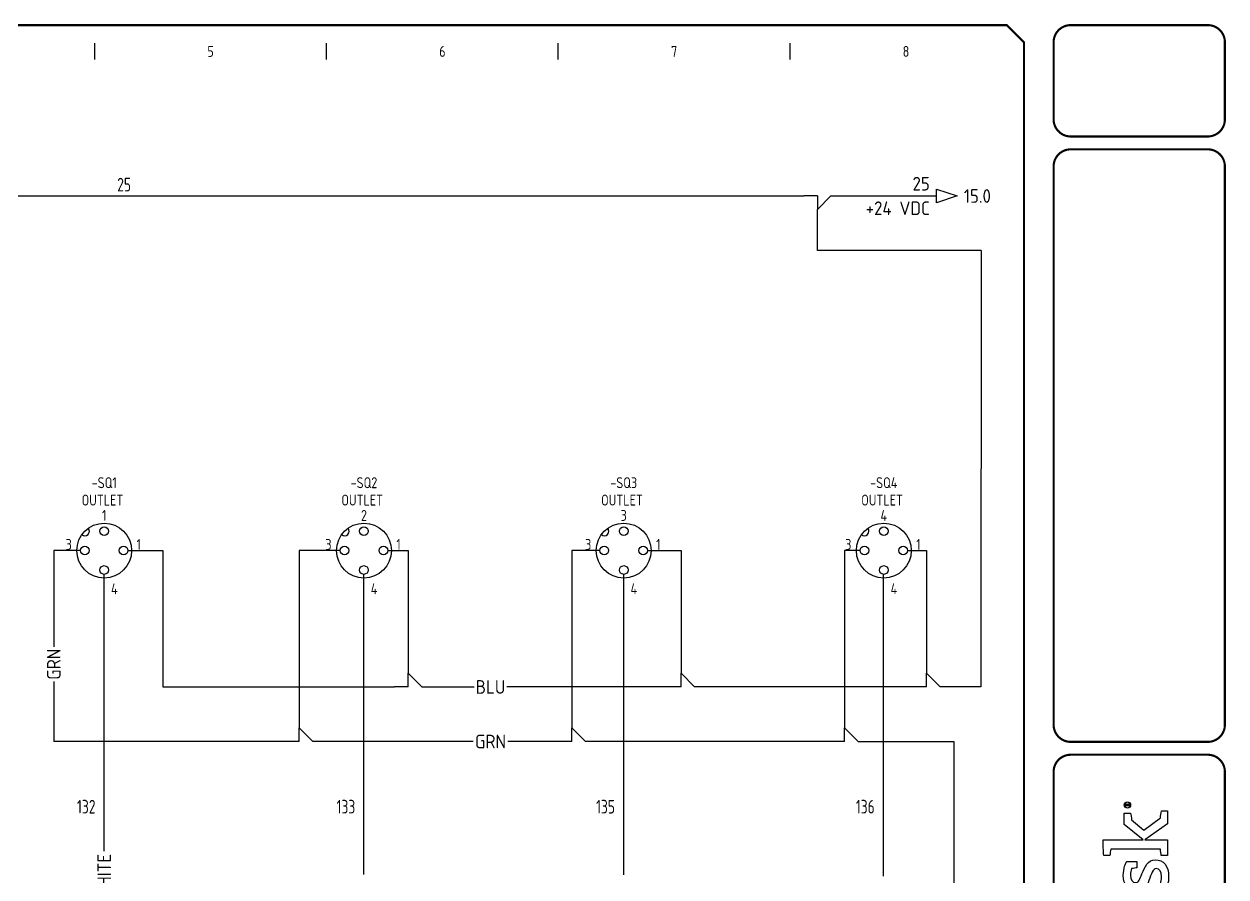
# Model space of a CAD drawing. Header units: millimetres. Extents: x 0 to 840, y 0 to 593.
# Drawn here: x 399.1 to 839.8, y 280.4 to 593 of the extents above; entities that cross this region are included whole.
import ezdxf
from ezdxf.enums import TextEntityAlignment as Align

# ---------------------------------------------------------------- set-up
doc = ezdxf.new("R2010")
doc.units = ezdxf.units.MM
doc.header["$LTSCALE"] = 10
doc.header["$MEASUREMENT"] = 0
for name, color, linetype in [('BLU_1.0mm^2', 5, 'Continuous'), ('DESC', 150, 'Continuous'), ('GRN_2.5mm^2', 3, 'Continuous'), ('GRY_0.5mm^2', 9, 'Continuous'), ('LAYER_1', 160, 'Continuous'), ('MISC', 7, 'Continuous'), ('RED_0.5mm^2', 1, 'Continuous'), ('SYMS', 7, 'Continuous'), ('TAGS', 150, 'Continuous'), ('TERMS', 123, 'Continuous'), ('TITLE', 7, 'Continuous'), ('WHT_0.5mm^2', 7, 'Continuous'), ('WIRENO', 72, 'Continuous'), ('WIREREF', 52, 'Continuous'), ('XREF', 7, 'Continuous'), ('YEL_0.5mm^2', 2, 'Continuous')]:
    doc.layers.add(name, color=color, linetype=linetype)
doc.styles.add('ITALIC', font='ITALIC')
doc.styles.add('SIMPLEX', font='simplex')
doc.styles.add('WD_IEC', font='isocp2.shx', dxfattribs={"width": 0.9, "height": 4})

# ---------------------------------------------------------------- blocks, each defined once
blk = doc.blocks.new('HSQ1_PROXPLUG')
at = {"ltscale": 4}
for centre, radius in [((0, -0.19), 5.03), ((0, 3.37), 0.795), ((-3.56, -0.19), 0.795), ((3.56, -0.19), 0.795), ((0, -3.75), 0.795)]:
    blk.add_circle(centre, radius, dxfattribs=at)
blk.add_arc((-3.56, 3.37), 0.836, 229.7677, 40.2323, dxfattribs=at)
at = {"ltscale": 4, "style": 'WD_IEC'}
blk.add_attdef('TAG1', text='', height=2, dxfattribs=at).set_placement((0, 11.25), align=Align.CENTER)
for tag, p in [('DESC1', (-0.31, 9.06)), ('DESC2', (0, 6.25))]:
    blk.add_attdef(tag, text='', height=2, dxfattribs=at).set_placement(p, align=Align.MIDDLE_CENTER)
blk.add_attdef('TERM02', text='', height=1.5, dxfattribs=at).set_placement((-5.94, 0.94), align=Align.MIDDLE_RIGHT)
at = {"ltscale": 4, "style": 'WD_IEC', "flags": 1}
for tag in ['FAMILY', 'CAT', 'ASSYCODE', 'MFG']:
    blk.add_attdef(tag, (0, 0), '', height=0.01, dxfattribs=at)
at = {"ltscale": 4, "style": 'WD_IEC'}
for tag, p in [('TERM01', (5.94, 0.94)), ('TERM03', (1.25, -7.19))]:
    blk.add_attdef(tag, text='', height=1.5, dxfattribs=at).set_placement(p, align=Align.MIDDLE_LEFT)
at = {"style": 'WD_IEC', "flags": 1}
for tag, p in [('X4TERM02', (-4.35, -0.19)), ('X1TERM01', (4.35, -0.19)), ('X8TERM03', (0, -4.54))]:
    blk.add_attdef(tag, p, '', height=0.0025, dxfattribs=at)
blk = doc.blocks.new('AI9-BLK2')
at = {"layer": 'LAYER_1', "color": 7}
blk.add_circle((0, 0), 2.03, dxfattribs=at)
blk.add_open_spline([(1.73, 0), (1.73, -1.02), (0.99, -1.75), (-0.01, -1.75), (-0.99, -1.75), (-1.73, -1.02), (-1.73, 0), (-1.73, 1.01), (-0.99, 1.75), (-0.01, 1.75), (0.99, 1.75), (1.73, 1.01), (1.73, 0)], degree=3, knots=[0, 0, 0, 0, 1, 1, 1, 2, 2, 2, 3, 3, 3, 4, 4, 4, 4], dxfattribs=at)
blk = doc.blocks.new('AI9-BLK1')
at = {"layer": 'LAYER_1', "color": 7}
for points, knots in [([(0.67, -1.05), (0.67, -1.05), (0.18, -0.36), (0.18, -0.36), (0.09, -0.24), (0.03, -0.15), (-0.06, -0.08), (0.29, -0.04), (0.5, 0.15), (0.5, 0.46), (0.5, 0.77), (0.28, 1.05), (-0.15, 1.05), (-0.15, 1.05), (-0.84, 1.05), (-0.84, 1.05), (-0.84, 1.05), (-0.84, -1.05), (-0.84, -1.05), (-0.84, -1.05), (-0.54, -1.05), (-0.54, -1.05), (-0.54, -1.05), (-0.54, -0.11), (-0.54, -0.11), (-0.37, -0.11), (-0.31, -0.16), (-0.2, -0.31), (-0.2, -0.31), (0.3, -1.05), (0.3, -1.05), (0.3, -1.05), (0.67, -1.05), (0.67, -1.05)], [0, 0, 0, 0, 1, 1, 1, 2, 2, 2, 3, 3, 3, 4, 4, 4, 5, 5, 5, 6, 6, 6, 7, 7, 7, 8, 8, 8, 9, 9, 9, 10, 10, 10, 11, 11, 11, 11]), ([(0.17, 0.46), (0.17, 0.16), (-0.08, 0.13), (-0.32, 0.13), (-0.32, 0.13), (-0.54, 0.13), (-0.54, 0.13), (-0.54, 0.13), (-0.54, 0.79), (-0.54, 0.79), (-0.54, 0.79), (-0.22, 0.79), (-0.22, 0.79), (0.06, 0.79), (0.17, 0.66), (0.17, 0.46)], [0, 0, 0, 0, 1, 1, 1, 2, 2, 2, 3, 3, 3, 4, 4, 4, 5, 5, 5, 5])]:
    blk.add_open_spline(points, degree=3, knots=knots, dxfattribs=at)
blk = doc.blocks.new('LOGO')
for points, knots in [([(147.12, 4.68), (147.07, 5.37), (147.05, 6.12), (147.05, 6.92), (147.05, 6.92), (147.05, 41.08), (147.05, 41.08), (143.39, 41.25), (139.27, 41.02), (136.06, 40.68), (136.06, 40.68), (136.06, 36.96), (136.06, 36.96), (137.72, 36.84), (139.61, 36.61), (140.98, 36.38), (140.98, 36.38), (140.99, 36.38), (140.99, 36.38), (140.99, 36.38), (140.99, 26.2), (140.99, 26.2), (139.96, 27.06), (137.95, 28.38), (134.29, 28.38), (127.26, 28.38), (121.99, 22.6), (121.99, 13.79), (121.99, 4.52), (126.57, -0.69), (133.38, -0.69), (137.1, -0.69), (139.61, 1.09), (141.27, 3.09), (141.33, 2.12), (141.61, 0.63), (141.84, 0), (145.22, -0.17), (148.71, 0.06), (151.68, 0.4), (151.68, 0.4), (151.68, 4.12), (151.68, 4.12), (150.22, 4.23), (148.43, 4.45), (147.12, 4.68)], [0, 0, 0, 0, 1, 1, 1, 2, 2, 2, 3, 3, 3, 4, 4, 4, 5, 5, 5, 6, 6, 6, 7, 7, 7, 8, 8, 8, 9, 9, 9, 10, 10, 10, 11, 11, 11, 12, 12, 12, 13, 13, 13, 14, 14, 14, 15, 15, 15, 15]), ([(229.37, 4.57), (229.37, 4.57), (221.51, 15.23), (221.51, 15.23), (221.51, 15.23), (227.98, 23.01), (227.98, 23.01), (229.35, 23.12), (231.27, 23.34), (232.41, 23.63), (232.41, 23.63), (232.41, 27.69), (232.41, 27.69), (232.41, 27.69), (225.02, 27.69), (225.02, 27.69), (225.02, 27.69), (215.2, 15.61), (215.2, 15.61), (215.2, 15.61), (215.2, 41.19), (215.2, 41.19), (211.84, 41.34), (208.17, 41.17), (205.13, 40.88), (205.13, 40.88), (205.13, 36.94), (205.13, 36.94), (206.54, 36.82), (208.02, 36.64), (209.13, 36.45), (209.13, 36.45), (209.13, 4.51), (209.13, 4.51), (207.75, 4.41), (206.35, 4.21), (205.07, 3.95), (205.07, 3.95), (205.07, 0), (205.07, 0), (205.07, 0), (215.2, 0), (215.2, 0), (215.2, 0), (215.2, 14.46), (215.2, 14.46), (215.2, 14.46), (225.55, 0), (225.55, 0), (225.55, 0), (233.71, 0), (233.71, 0), (233.71, 0), (233.71, 3.82), (233.71, 3.82), (232.17, 4.17), (230.63, 4.4), (229.37, 4.57)], [0, 0, 0, 0, 1, 1, 1, 2, 2, 2, 3, 3, 3, 4, 4, 4, 5, 5, 5, 6, 6, 6, 7, 7, 7, 8, 8, 8, 9, 9, 9, 10, 10, 10, 11, 11, 11, 12, 12, 12, 13, 13, 13, 14, 14, 14, 15, 15, 15, 16, 16, 16, 17, 17, 17, 18, 18, 18, 19, 19, 19, 19]), ([(35.2, 4.35), (35.2, 4.35), (22.07, 38.1), (22.07, 38.1), (22.07, 38.1), (16.08, 38.1), (16.08, 38.1), (16.08, 38.1), (3.2, 4.35), (3.2, 4.35), (2.17, 4.23), (0.92, 4), (0, 3.72), (0, 3.72), (0, 0), (0, 0), (0, 0), (13.72, 0), (13.72, 0), (13.72, 0), (13.72, 3.72), (13.72, 3.72), (12.41, 4), (10.86, 4.29), (9.49, 4.4), (9.49, 4.4), (11.09, 8.81), (11.09, 8.81), (11.09, 8.81), (26.77, 8.81), (26.77, 8.81), (26.77, 8.81), (28.39, 4.35), (28.39, 4.35), (27.02, 4.23), (25.77, 4), (24.51, 3.72), (24.51, 3.72), (24.51, 0), (24.51, 0), (24.51, 0), (38.69, 0), (38.69, 0), (38.69, 0), (38.69, 3.72), (38.69, 3.72), (37.89, 3.95), (36, 4.35), (35.2, 4.35)], [0, 0, 0, 0, 1, 1, 1, 2, 2, 2, 3, 3, 3, 4, 4, 4, 5, 5, 5, 6, 6, 6, 7, 7, 7, 8, 8, 8, 9, 9, 9, 10, 10, 10, 11, 11, 11, 12, 12, 12, 13, 13, 13, 14, 14, 14, 15, 15, 15, 16, 16, 16, 16]), ([(12.84, 13.84), (12.84, 13.84), (16.64, 24.31), (16.64, 24.31), (17.79, 27.46), (18.19, 28.83), (18.82, 30.89), (18.82, 30.89), (18.93, 30.89), (18.93, 30.89), (19.56, 28.89), (19.96, 27.52), (21.1, 24.31), (21.1, 24.31), (24.91, 13.84), (24.91, 13.84), (24.91, 13.84), (12.84, 13.84), (12.84, 13.84)], [0, 0, 0, 0, 1, 1, 1, 2, 2, 2, 3, 3, 3, 4, 4, 4, 5, 5, 5, 6, 6, 6, 6]), ([(70.82, 23.06), (70.82, 23.06), (70.82, 27.69), (70.82, 27.69), (70.82, 27.69), (75.28, 27.69), (75.28, 27.69), (75.28, 27.69), (75.28, 34.33), (75.28, 34.33), (75.28, 34.33), (81.35, 36.24), (81.35, 36.24), (81.35, 36.24), (81.35, 27.69), (81.35, 27.69), (81.35, 27.69), (88.04, 27.69), (88.04, 27.69), (88.04, 27.69), (88.04, 23.06), (88.04, 23.06), (88.04, 23.06), (81.35, 23.06), (81.35, 23.06), (81.35, 23.06), (81.35, 8.35), (81.35, 8.35), (81.35, 5.61), (82.09, 4.35), (84.32, 4.35), (85.98, 4.35), (87.47, 5.15), (87.98, 5.49), (87.98, 5.49), (89.7, 0.92), (89.7, 0.92), (88.67, 0.34), (86.5, -0.69), (83.24, -0.69), (77.57, -0.69), (75.28, 2.4), (75.28, 7.38), (75.28, 7.38), (75.28, 23.06), (75.28, 23.06), (75.28, 23.06), (70.82, 23.06), (70.82, 23.06)], [0, 0, 0, 0, 1, 1, 1, 2, 2, 2, 3, 3, 3, 4, 4, 4, 5, 5, 5, 6, 6, 6, 7, 7, 7, 8, 8, 8, 9, 9, 9, 10, 10, 10, 11, 11, 11, 12, 12, 12, 13, 13, 13, 14, 14, 14, 15, 15, 15, 16, 16, 16, 16]), ([(59.65, -0.06), (59.48, 0.63), (59.2, 2.57), (59.14, 3.83), (57.76, 2), (54.9, -0.74), (50.21, -0.74), (44.21, -0.74), (41.98, 3.15), (41.98, 8.07), (41.98, 8.07), (41.98, 22.94), (41.98, 22.94), (40.6, 23.17), (38.77, 23.4), (37.34, 23.51), (37.34, 23.51), (37.34, 27.29), (37.34, 27.29), (40.32, 27.57), (44.38, 27.8), (48.04, 27.63), (48.04, 27.63), (48.04, 9.33), (48.04, 9.33), (48.04, 6.24), (49.13, 4.46), (52.27, 4.46), (55.76, 4.46), (58.39, 7.89), (58.97, 8.64), (58.97, 8.64), (58.97, 23), (58.97, 23), (57.76, 23.17), (56.05, 23.4), (54.62, 23.51), (54.62, 23.51), (54.62, 27.29), (54.62, 27.29), (57.59, 27.69), (61.54, 27.8), (65.03, 27.69), (65.03, 27.69), (65.03, 4.63), (65.03, 4.63), (66.35, 4.4), (68.12, 4.18), (69.61, 4.06), (69.61, 4.06), (69.61, 0.34), (69.61, 0.34), (66.69, 0), (62.97, -0.23), (59.65, -0.06)], [0, 0, 0, 0, 1, 1, 1, 2, 2, 2, 3, 3, 3, 4, 4, 4, 5, 5, 5, 6, 6, 6, 7, 7, 7, 8, 8, 8, 9, 9, 9, 10, 10, 10, 11, 11, 11, 12, 12, 12, 13, 13, 13, 14, 14, 14, 15, 15, 15, 16, 16, 16, 17, 17, 17, 18, 18, 18, 18]), ([(104.75, -0.69), (95.2, -0.69), (91.36, 6.98), (91.36, 13.79), (91.36, 20.6), (95.08, 28.38), (104.64, 28.38), (114.13, 28.38), (118.31, 20.77), (118.31, 13.96), (118.31, 7.21), (114.25, -0.69), (104.75, -0.69)], [0, 0, 0, 0, 1, 1, 1, 2, 2, 2, 3, 3, 3, 4, 4, 4, 4]), ([(104.52, 23.63), (99.6, 23.63), (97.77, 19.45), (97.77, 13.96), (97.77, 8.47), (99.89, 4.12), (104.81, 4.12), (109.78, 4.12), (111.84, 8.24), (111.84, 13.79), (111.84, 19.28), (109.5, 23.63), (104.52, 23.63)], [0, 0, 0, 0, 1, 1, 1, 2, 2, 2, 3, 3, 3, 4, 4, 4, 4]), ([(140.99, 7.61), (140.3, 6.69), (138.18, 4.35), (135.04, 4.35), (130.46, 4.35), (128.46, 8.12), (128.46, 13.84), (128.46, 19.62), (130.92, 23.46), (135.38, 23.46), (138.3, 23.46), (139.9, 22.31), (140.99, 21.34), (140.99, 21.34), (140.99, 7.61), (140.99, 7.61)], [0, 0, 0, 0, 1, 1, 1, 2, 2, 2, 3, 3, 3, 4, 4, 4, 5, 5, 5, 5]), ([(167.59, 4.06), (171.42, 4.06), (173.77, 5.49), (175.03, 6.24), (175.03, 6.24), (177.14, 2.06), (177.14, 2.06), (175.54, 1.09), (172.57, -0.69), (167.19, -0.69), (158.15, -0.69), (153.35, 5.49), (153.35, 14.02), (153.35, 22.48), (158.9, 28.38), (166.45, 28.38), (174.57, 28.38), (178.75, 22.48), (177.89, 12.93), (177.89, 12.93), (159.75, 12.93), (159.75, 12.93), (160.04, 7.89), (162.33, 4.06), (167.59, 4.06)], [0, 0, 0, 0, 1, 1, 1, 2, 2, 2, 3, 3, 3, 4, 4, 4, 5, 5, 5, 6, 6, 6, 7, 7, 7, 8, 8, 8, 8]), ([(172, 17.28), (171.88, 20.77), (170.39, 23.74), (166.33, 23.74), (162.61, 23.74), (160.55, 21.22), (159.92, 17.28), (159.92, 17.28), (172, 17.28), (172, 17.28)], [0, 0, 0, 0, 1, 1, 1, 2, 2, 2, 3, 3, 3, 3]), ([(193.34, 16.37), (190.23, 17.59), (187.77, 18.32), (187.77, 20.51), (187.77, 22.57), (189.85, 23.75), (192.61, 23.75), (194.13, 23.75), (195.63, 23.45), (196.75, 23.05), (196.92, 21.88), (197.07, 20.09), (197.32, 19.59), (197.32, 19.59), (201.33, 19.59), (201.33, 19.59), (201.33, 19.59), (201.33, 26.12), (201.33, 26.12), (200.23, 26.79), (197.13, 28.37), (192.35, 28.37), (186.46, 28.37), (182.17, 24.96), (182.17, 20.07), (182.17, 15.66), (184.93, 13.39), (189.13, 11.89), (193.39, 10.37), (196.74, 9.33), (196.74, 7.16), (196.74, 5.06), (194.96, 3.86), (191.41, 3.86), (189.95, 3.86), (188.14, 4.14), (187.03, 4.55), (186.85, 5.85), (186.59, 7.84), (186.3, 8.37), (186.3, 8.37), (182.29, 8.37), (182.29, 8.37), (182.29, 8.37), (182.29, 1.6), (182.29, 1.6), (182.29, 1.6), (182.29, 1.6), (182.29, 1.6), (184.06, 0.46), (187.46, -0.76), (191.78, -0.76), (198.3, -0.76), (202.45, 2.57), (202.45, 7.83), (202.45, 12.53), (197.83, 14.62), (193.34, 16.37)], [0, 0, 0, 0, 1, 1, 1, 2, 2, 2, 3, 3, 3, 4, 4, 4, 5, 5, 5, 6, 6, 6, 7, 7, 7, 8, 8, 8, 9, 9, 9, 10, 10, 10, 11, 11, 11, 12, 12, 12, 13, 13, 13, 14, 14, 14, 15, 15, 15, 16, 16, 16, 17, 17, 17, 18, 18, 18, 19, 19, 19, 19])]:
    blk.add_open_spline(points, degree=3, knots=knots)
for name, p in [('AI9-BLK2', (237.56, 25.66)), ('AI9-BLK1', (237.76, 25.67))]:
    blk.add_blockref(name, p)
blk = doc.blocks.new('acade_title')
at = {"layer": 'SYMS'}
for p, q in [((425, 580), (425, 586)), ((510, 580), (510, 586)), ((595, 580), (595, 586)), ((680, 580), (680, 586))]:
    blk.add_line(p, q, dxfattribs=at)
at = {"layer": 'TITLE'}
blk.add_line((765.79, 586.36), (765.79, 551.29), dxfattribs=at)
at = {"layer": 'TITLE', "const_width": 0.784}
blk.add_lwpolyline([(765.79, 7.07), (765.79, 586.36), (759.5, 592.64), (7.07, 592.64), (0.79, 586.36), (0.79, 7.07), (7.07, 0.79), (759.5, 0.79)], close=True, dxfattribs=at)
for points in [[(782.91, 592.64, 0.414214), (776.63, 586.36, 0.414214)], [(839.44, 586.36, 0.414214), (833.16, 592.64, 0.414214)], [(776.63, 558.09, 0.414214), (782.91, 551.81, 0.414214)], [(833.16, 551.81, 0.414214), (839.44, 558.09, 0.414214)], [(782.91, 547.1, 0.414214), (776.63, 540.82, 0.414214)], [(839.44, 540.82, 0.414214), (833.16, 547.1, 0.414214)], [(776.63, 336.15, 0.414214), (782.91, 329.87, 0.414214)], [(833.16, 329.87, 0.414214), (839.44, 336.15, 0.414214)], [(782.91, 325.16, 0.414214), (776.63, 318.88, 0.414214)], [(839.44, 318.88, 0.414214), (833.16, 325.16, 0.414214)]]:
    blk.add_lwpolyline(points, format="xyb", dxfattribs=at)
for points in [[(833.16, 592.64), (782.91, 592.64)], [(776.63, 586.36), (776.63, 558.09)], [(839.44, 586.36), (839.44, 558.09)], [(833.16, 551.81), (782.91, 551.81)], [(833.16, 547.1), (782.91, 547.1)], [(776.63, 540.82), (776.63, 336.15)], [(839.44, 540.82), (839.44, 336.15)], [(782.91, 329.87), (833.16, 329.87)], [(782.91, 325.16), (833.16, 325.16)]]:
    blk.add_lwpolyline(points, dxfattribs=at)
at = {"layer": 'TITLE', "color": 7, "const_width": 0.784}
for points in [[(776.63, 318.88), (776.63, 154.15)], [(839.44, 318.88), (839.44, 154.15)]]:
    blk.add_lwpolyline(points, dxfattribs=at)
at = {"xscale": 0.571500000000015, "yscale": 0.571500000000015, "zscale": 0.571500000000015, "rotation": 90}
blk.add_blockref('LOGO', (818.39, 170.97), dxfattribs=at)
at = {"layer": 'SYMS', "style": 'WD_IEC', "width": 0.9}
for s, p in [('5', (467.5, 581)), ('6', (552.5, 581)), ('7', (637.5, 581)), ('8', (722.5, 581))]:
    blk.add_text(s, height=4, dxfattribs=at).set_placement(p, align=Align.CENTER)
at = {"layer": 'TITLE', "color": 1, "style": 'ITALIC'}
for tag, height, p in [('TITLE#1', 3, (806.47, 85.58)), ('TITLE#2', 3, (806.47, 80.5)), ('TITLE#3', 3, (806.47, 75.41)), ('TITLE#4', 3, (806.47, 70.33)), ('DWG#', 4, (806.47, 20.76))]:
    blk.add_attdef(tag, text='', height=height, dxfattribs=at).set_placement(p, align=Align.CENTER)
at = {"layer": 'TITLE', "color": 1, "style": 'SIMPLEX'}
blk.add_attdef('CAD#', (772.63, 49.19), '', height=2.5, rotation=90, dxfattribs=at)
at = {"layer": 'TITLE', "color": 1}
for tag, p, height, style in [('ENGINEER', (783.37, 49.19), 2.5, 'ITALIC'), ('CHKDBY', (813.2, 49.2), 2.5, 'ITALIC'), ('JOB#', (789.06, 41.3), 2.5, 'SIMPLEX'), ('DRAWNBY', (814.95, 41.3), 2.5, 'ITALIC'), ('SCALE', (786.29, 33.76), 2.5, 'SIMPLEX'), ('DATE', (812.8, 33.76), 2.5, 'SIMPLEX'), ('SHTS', (815.9, 6.29), 4, 'ITALIC')]:
    blk.add_attdef(tag, p, '', height=height, dxfattribs=dict(at, style=style))
at = {"layer": 'TITLE', "color": 1, "style": 'ITALIC'}
blk.add_attdef('SH#', text='', height=4, dxfattribs=at).set_placement((799.54, 6.29), align=Align.RIGHT)
at = {"layer": 'TITLE', "color": 7, "flags": 9}
blk.add_attdef('WD_TB', (782.91, 0.79), '', height=3.14, dxfattribs=at)
blk = doc.blocks.new('VT0_LGENERIC')
at = {"style": 'WD_IEC', "flags": 1}
for tag, p in [('X2TERM01', (0, 4)), ('X8TERM01', (0, -4))]:
    blk.add_attdef(tag, p, '', height=0.16, rotation=90, dxfattribs=at)
at = {"style": 'WD_IEC'}
blk.add_attdef('COLOR', text='', height=2.5, rotation=90, dxfattribs=at).set_placement((0, 0), align=Align.MIDDLE_CENTER)
for tag, p in [('X2_TINY_DOT_DONT_REMOVE', (0, 4)), ('X8_TINY_DOT_DONT_REMOVE', (0, -4))]:
    blk.add_attdef(tag, p, '', height=0.0001, rotation=90, dxfattribs=at)
blk = doc.blocks.new('HT0_LGENERIC')
at = {"style": 'WD_IEC'}
blk.add_attdef('COLOR', text='', height=2.5, dxfattribs=at).set_placement((0, 0), align=Align.MIDDLE_CENTER)
for tag, p in [('X4_TINY_DOT_DONT_REMOVE', (-2.5, 0)), ('X1_TINY_DOT_DONT_REMOVE', (2.5, 0))]:
    blk.add_attdef(tag, p, '', height=0.002, dxfattribs=at)
at = {"style": 'WD_IEC', "flags": 1}
for tag, p in [('X4TERM01', (-2.5, 0)), ('X1TERM01', (2.5, 0))]:
    blk.add_attdef(tag, p, '', height=0.2, dxfattribs=at)
blk = doc.blocks.new('HA1S1')
blk.add_lwpolyline([(0, 1.25), (3.75, 0), (0, -1.25)], close=True)
at = {"style": 'WD_IEC'}
for tag, height, flags, p in [('WIRENO', 2.5, 8, (-1.25, 1)), ('SIGCODE', 1, 1, (5, 1.8))]:
    blk.add_attdef(tag, text='', height=height, dxfattribs=dict(at, flags=flags)).set_placement(p, align=Align.RIGHT)
at = {"style": 'WD_IEC', "flags": 1}
blk.add_attdef('X4TERM01', (0, 0), '', height=0.32, dxfattribs=at)
at = {"style": 'WD_IEC'}
blk.add_attdef('XREF', text='', height=2.5, dxfattribs=at).set_placement((5, 0), align=Align.MIDDLE_LEFT)
blk.add_attdef('DESC1', text='', height=2.5, dxfattribs=at).set_placement((-1.25, -1), align=Align.TOP_RIGHT)
blk = doc.blocks.new('WD_WNH')
at = {"linetype": 'Continuous', "style": 'WD_IEC', "width": 0.8}
blk.add_attdef('WIRENO', text='', height=2.5, dxfattribs=at).set_placement((0, 0.75), align=Align.CENTER)
at = {"style": 'WD_IEC', "flags": 1}
for tag, p in [('W08USER', (0, 0.375)), ('W04USER', (0, 0.875)), ('W05USER', (0, 0.75)), ('W09USER', (0, 0.25)), ('W03USER', (0, 1)), ('W06USER', (0, 0.625)), ('W07USER', (0, 0.5)), ('W02USER', (0, 1.125)), ('W01USER', (0, 1.25)), ('W10USER', (0, 0.125))]:
    blk.add_attdef(tag, text='', height=0.08, dxfattribs=at).set_placement(p, align=Align.CENTER)
blk = doc.blocks.new('WD_WNV')
at = {"linetype": 'Continuous', "style": 'WD_IEC', "width": 0.8}
blk.add_attdef('WIRENO', text='', height=2.5, dxfattribs=at).set_placement((-1.6, 0), align=Align.MIDDLE_RIGHT)
at = {"style": 'WD_IEC', "flags": 1}
for tag, p in [('W08USER', (-1, 0.375)), ('W04USER', (-1, 0.875)), ('W05USER', (-1, 0.75)), ('W09USER', (-1, 0.25)), ('W03USER', (-1, 1)), ('W06USER', (-1, 0.625)), ('W07USER', (-1, 0.5)), ('W02USER', (-1, 1.125)), ('W01USER', (-1, 1.25)), ('W10USER', (-1, 0.125))]:
    blk.add_attdef(tag, text='', height=0.08, dxfattribs=at).set_placement(p, align=Align.CENTER)
blk = doc.blocks.new('HT0_184')
for p, q in [((0, 0), (-2.5, 0)), ((0, 0), (0, -2.5)), ((0, -2.5), (2.5, 0))]:
    blk.add_line(p, q)
at = {"style": 'WD_IEC', "flags": 1}
for tag, p in [('X4TERM01', (-2.5, 0)), ('X1TERM01', (2.5, 0)), ('X8TERM01', (0, -2.5)), ('WDWSEQ', (1.53, -1.26))]:
    blk.add_attdef(tag, p, '', height=0.4, dxfattribs=at)
blk = doc.blocks.new('HT0_124')
for p, q in [((0, 0), (0, 2.5)), ((0, 2.5), (2.5, 0)), ((0, 0), (-2.5, 0))]:
    blk.add_line(p, q)
at = {"style": 'WD_IEC', "flags": 1}
for tag, p in [('X2TERM01', (0, 2.5)), ('X4TERM01', (-2.5, 0)), ('WDWSEQ', (1.6, 1.48)), ('X1TERM01', (2.5, 0))]:
    blk.add_attdef(tag, p, '', height=0.4, dxfattribs=at)
blk = doc.blocks.new('VT0_124')
for p, q in [((0, 0), (0, 2.5)), ((0, 2.5), (2.5, 0)), ((0, 0), (-2.5, 0))]:
    blk.add_line(p, q)
at = {"style": 'WD_IEC', "flags": 1}
for tag, p in [('X2TERM01', (0, 2.5)), ('X4TERM01', (-2.5, 0)), ('WDWSEQ', (1.6, 1.48)), ('X1TERM01', (2.5, 0))]:
    blk.add_attdef(tag, p, '', height=0.4, dxfattribs=at)

msp = doc.modelspace()

# ---------------------------------------------------------------- linework, layer by layer
at = {"layer": 'BLU_1.0mm^2', "ltscale": 4}
for p, q in [((384.99, 530), (685, 530)), ((695, 530), (733.73, 530)), ((690, 510), (690, 525)), ((750.12, 510), (690, 510)), ((750.12, 510), (750, 350)), ((437.19, 400), (450, 400)), ((450, 400), (450, 350)), ((532.44, 400), (539.99, 400)), ((539.99, 400), (539.99, 355)), ((627.69, 400), (640.07, 400)), ((640, 400), (640, 355)), ((723.07, 400), (729.99, 400)), ((729.99, 400), (729.99, 355)), ((450, 350), (534.99, 350)), ((544.99, 350), (564.14, 350)), ((635, 350), (576.14, 350)), ((724.99, 350), (645, 350)), ((750, 350), (734.99, 350))]:
    msp.add_line(p, q, dxfattribs=at)
at = {"layer": 'GRN_2.5mm^2', "ltscale": 4}
for p, q in [((410, 400), (410, 364.72)), ((419.78, 400), (410, 400)), ((500, 400), (500, 335)), ((515.03, 400), (500, 400)), ((600, 400), (600, 335)), ((610.28, 400), (600, 400)), ((700, 400), (700, 335)), ((705.66, 400), (700, 400)), ((410, 351.96), (410, 330)), ((495, 330), (410, 330)), ((563.76, 330), (505, 330)), ((595, 330), (576.52, 330)), ((695, 330), (605, 330)), ((705, 330), (740.01, 330)), ((740.01, 330), (739.96, 85))]:
    msp.add_line(p, q, dxfattribs=at)
at = {"layer": 'GRY_0.5mm^2', "ltscale": 4}
msp.add_line((714.24, 280.68), (714.24, 391.29), dxfattribs=at)
at = {"layer": 'RED_0.5mm^2', "ltscale": 4}
msp.add_line((523.74, 281.23), (523.74, 391.29), dxfattribs=at)
at = {"layer": 'WHT_0.5mm^2', "ltscale": 4}
msp.add_line((428.49, 289.77), (428.49, 391.29), dxfattribs=at)
at = {"layer": 'YEL_0.5mm^2', "ltscale": 4}
msp.add_line((618.99, 281.09), (618.99, 391.29), dxfattribs=at)

# ---------------------------------------------------------------- block references
at = {"layer": 'BLU_1.0mm^2', "ltscale": 4, "xscale": 2, "yscale": 2, "zscale": 2}
for name, p in [('HT0_184', (690, 530)), ('VT0_124', (539.99, 350)), ('HT0_124', (640, 350)), ('HT0_124', (729.99, 350))]:
    msp.add_blockref(name, p, dxfattribs=at)
at = {"layer": 'GRN_2.5mm^2', "ltscale": 4, "xscale": 2, "yscale": 2, "zscale": 2}
for p in [(500, 330), (600, 330), (700, 330)]:
    msp.add_blockref('HT0_124', p, dxfattribs=at)
at = {"layer": 'SYMS', "ltscale": 4}
msp.add_blockref('acade_title', (0, 0), dxfattribs=at)
ref = msp.add_blockref('HA1S1', (733.73, 530), dxfattribs=dict(at, xscale=2, yscale=2, zscale=2))
ref.add_attrib('XREF', '15.0', dxfattribs={"layer": 'XREF', "height": 5, "style": 'WD_IEC'}).set_placement((743.73, 530), align=Align.MIDDLE_LEFT)
ref.add_attrib('DESC1', '+24 VDC', dxfattribs={"layer": 'DESC', "height": 5, "style": 'WD_IEC'}).set_placement((731.23, 528), align=Align.TOP_RIGHT)
ref.add_attrib('WIRENO', '25', dxfattribs={"layer": 'WIREREF', "height": 5, "style": 'WD_IEC', "flags": 8}).set_placement((731.23, 532), align=Align.RIGHT)
ref = msp.add_blockref('HSQ1_PROXPLUG', (428.49, 400.38), dxfattribs=dict(at, xscale=2, yscale=2, zscale=2))
ref.add_attrib('TAG1', '-SQ1', dxfattribs={"layer": 'TAGS', "ltscale": 4, "height": 4, "style": 'WD_IEC', "width": 0.9}).set_placement((428.49, 422.88), align=Align.CENTER)
ref.add_attrib('TERM03', '4', dxfattribs={"layer": 'TERMS', "ltscale": 4, "height": 4, "style": 'WD_IEC', "width": 0.9}).set_placement((430.99, 386), align=Align.MIDDLE_LEFT)
ref.add_attrib('DESC2', '1', dxfattribs={"layer": 'DESC', "ltscale": 4, "height": 4, "style": 'WD_IEC', "width": 0.9}).set_placement((428.49, 412.88), align=Align.MIDDLE_CENTER)
ref.add_attrib('TERM02', '3', dxfattribs={"layer": 'TERMS', "ltscale": 4, "height": 4, "style": 'WD_IEC', "width": 0.9}).set_placement((416.61, 402.25), align=Align.MIDDLE_RIGHT)
ref.add_attrib('DESC1', 'OUTLET', dxfattribs={"layer": 'DESC', "ltscale": 4, "height": 4, "style": 'WD_IEC', "width": 0.9}).set_placement((427.86, 418.5), align=Align.MIDDLE_CENTER)
ref.add_attrib('TERM01', '1', dxfattribs={"layer": 'TERMS', "ltscale": 4, "height": 4, "style": 'WD_IEC', "width": 0.9}).set_placement((440.36, 402.25), align=Align.MIDDLE_LEFT)
ref = msp.add_blockref('HSQ1_PROXPLUG', (523.74, 400.38), dxfattribs=dict(at, xscale=2, yscale=2, zscale=2))
ref.add_attrib('TAG1', '-SQ2', dxfattribs={"layer": 'TAGS', "ltscale": 4, "height": 4, "style": 'WD_IEC', "width": 0.9}).set_placement((523.74, 422.88), align=Align.CENTER)
ref.add_attrib('TERM03', '4', dxfattribs={"layer": 'TERMS', "ltscale": 4, "height": 4, "style": 'WD_IEC', "width": 0.9}).set_placement((526.24, 386), align=Align.MIDDLE_LEFT)
ref.add_attrib('DESC2', '2', dxfattribs={"layer": 'DESC', "ltscale": 4, "height": 4, "style": 'WD_IEC', "width": 0.9}).set_placement((523.74, 412.88), align=Align.MIDDLE_CENTER)
ref.add_attrib('TERM02', '3', dxfattribs={"layer": 'TERMS', "ltscale": 4, "height": 4, "style": 'WD_IEC', "width": 0.9}).set_placement((511.86, 402.25), align=Align.MIDDLE_RIGHT)
ref.add_attrib('DESC1', 'OUTLET', dxfattribs={"layer": 'DESC', "ltscale": 4, "height": 4, "style": 'WD_IEC', "width": 0.9}).set_placement((523.11, 418.5), align=Align.MIDDLE_CENTER)
ref.add_attrib('TERM01', '1', dxfattribs={"layer": 'TERMS', "ltscale": 4, "height": 4, "style": 'WD_IEC', "width": 0.9}).set_placement((535.61, 402.25), align=Align.MIDDLE_LEFT)
ref = msp.add_blockref('HSQ1_PROXPLUG', (618.99, 400.38), dxfattribs=dict(at, xscale=2, yscale=2, zscale=2))
ref.add_attrib('TAG1', '-SQ3', dxfattribs={"layer": 'TAGS', "ltscale": 4, "height": 4, "style": 'WD_IEC', "width": 0.9}).set_placement((618.99, 422.88), align=Align.CENTER)
ref.add_attrib('TERM03', '4', dxfattribs={"layer": 'TERMS', "ltscale": 4, "height": 4, "style": 'WD_IEC', "width": 0.9}).set_placement((621.49, 386), align=Align.MIDDLE_LEFT)
ref.add_attrib('DESC2', '3', dxfattribs={"layer": 'DESC', "ltscale": 4, "height": 4, "style": 'WD_IEC', "width": 0.9}).set_placement((618.99, 412.88), align=Align.MIDDLE_CENTER)
ref.add_attrib('TERM02', '3', dxfattribs={"layer": 'TERMS', "ltscale": 4, "height": 4, "style": 'WD_IEC', "width": 0.9}).set_placement((607.11, 402.25), align=Align.MIDDLE_RIGHT)
ref.add_attrib('DESC1', 'OUTLET', dxfattribs={"layer": 'DESC', "ltscale": 4, "height": 4, "style": 'WD_IEC', "width": 0.9}).set_placement((618.36, 418.5), align=Align.MIDDLE_CENTER)
ref.add_attrib('TERM01', '1', dxfattribs={"layer": 'TERMS', "ltscale": 4, "height": 4, "style": 'WD_IEC', "width": 0.9}).set_placement((630.86, 402.25), align=Align.MIDDLE_LEFT)
ref = msp.add_blockref('HSQ1_PROXPLUG', (714.36, 400.38), dxfattribs=dict(at, xscale=2, yscale=2, zscale=2))
ref.add_attrib('TAG1', '-SQ4', dxfattribs={"layer": 'TAGS', "ltscale": 4, "height": 4, "style": 'WD_IEC', "width": 0.9}).set_placement((714.36, 422.88), align=Align.CENTER)
ref.add_attrib('TERM03', '4', dxfattribs={"layer": 'TERMS', "ltscale": 4, "height": 4, "style": 'WD_IEC', "width": 0.9}).set_placement((716.86, 386), align=Align.MIDDLE_LEFT)
ref.add_attrib('DESC2', '4', dxfattribs={"layer": 'DESC', "ltscale": 4, "height": 4, "style": 'WD_IEC', "width": 0.9}).set_placement((714.36, 412.88), align=Align.MIDDLE_CENTER)
ref.add_attrib('TERM02', '3', dxfattribs={"layer": 'TERMS', "ltscale": 4, "height": 4, "style": 'WD_IEC', "width": 0.9}).set_placement((702.49, 402.25), align=Align.MIDDLE_RIGHT)
ref.add_attrib('DESC1', 'OUTLET', dxfattribs={"layer": 'DESC', "ltscale": 4, "height": 4, "style": 'WD_IEC', "width": 0.9}).set_placement((713.74, 418.5), align=Align.MIDDLE_CENTER)
ref.add_attrib('TERM01', '1', dxfattribs={"layer": 'TERMS', "ltscale": 4, "height": 4, "style": 'WD_IEC', "width": 0.9}).set_placement((726.24, 402.25), align=Align.MIDDLE_LEFT)
ref = msp.add_blockref('VT0_LGENERIC', (410, 358.34), dxfattribs=dict(at, xscale=2, yscale=2, zscale=2))
ref.add_attrib('COLOR', 'GRN', dxfattribs={"layer": 'MISC', "height": 5, "rotation": 90, "style": 'WD_IEC'}).set_placement((410, 358.34), align=Align.MIDDLE_CENTER)
ref = msp.add_blockref('HT0_LGENERIC', (570.14, 350), dxfattribs=dict(at, xscale=2, yscale=2, zscale=2))
ref.add_attrib('COLOR', 'BLU', dxfattribs={"layer": 'MISC', "height": 5, "style": 'WD_IEC'}).set_placement((570.14, 350), align=Align.MIDDLE_CENTER)
ref = msp.add_blockref('HT0_LGENERIC', (570.14, 330), dxfattribs=dict(at, xscale=2, yscale=2, zscale=2))
ref.add_attrib('COLOR', 'GRN', dxfattribs={"layer": 'MISC', "height": 5, "style": 'WD_IEC'}).set_placement((570.14, 330), align=Align.MIDDLE_CENTER)
ref = msp.add_blockref('VT0_LGENERIC', (428.49, 280.27), dxfattribs=dict(at, xscale=2, yscale=2, zscale=2))
ref.add_attrib('COLOR', 'WHITE', dxfattribs={"layer": 'MISC', "height": 5, "rotation": 90, "style": 'WD_IEC'}).set_placement((428.49, 280.27), align=Align.MIDDLE_CENTER)
at = {"layer": 'WIRENO', "ltscale": 4}
ref = msp.add_blockref('WD_WNH', (435.9, 530), dxfattribs=dict(at, xscale=-2, yscale=2, zscale=2, rotation=180))
ref.add_attrib('WIRENO', '25', dxfattribs={"linetype": 'Continuous', "height": 5, "style": 'WD_IEC', "width": 0.8}).set_placement((435.79, 531.66), align=Align.CENTER)
ref = msp.add_blockref('WD_WNV', (428.49, 306.11), dxfattribs=dict(at, xscale=2, yscale=2, zscale=2))
ref.add_attrib('WIRENO', '132', dxfattribs={"linetype": 'Continuous', "height": 5, "style": 'WD_IEC', "width": 0.8}).set_placement((425.29, 306.11), align=Align.MIDDLE_RIGHT)
ref = msp.add_blockref('WD_WNV', (523.74, 306.11), dxfattribs=dict(at, xscale=2, yscale=2, zscale=2))
ref.add_attrib('WIRENO', '133', dxfattribs={"linetype": 'Continuous', "height": 5, "style": 'WD_IEC', "width": 0.8}).set_placement((520.54, 306.11), align=Align.MIDDLE_RIGHT)
ref = msp.add_blockref('WD_WNV', (618.99, 306.11), dxfattribs=dict(at, xscale=2, yscale=2, zscale=2))
ref.add_attrib('WIRENO', '135', dxfattribs={"linetype": 'Continuous', "height": 5, "style": 'WD_IEC', "width": 0.8}).set_placement((615.79, 306.11), align=Align.MIDDLE_RIGHT)
ref = msp.add_blockref('WD_WNV', (714.24, 306.11), dxfattribs=dict(at, xscale=2, yscale=2, zscale=2))
ref.add_attrib('WIRENO', '136', dxfattribs={"linetype": 'Continuous', "height": 5, "style": 'WD_IEC', "width": 0.8}).set_placement((711.04, 306.11), align=Align.MIDDLE_RIGHT)

doc.saveas('drawing.dxf')
